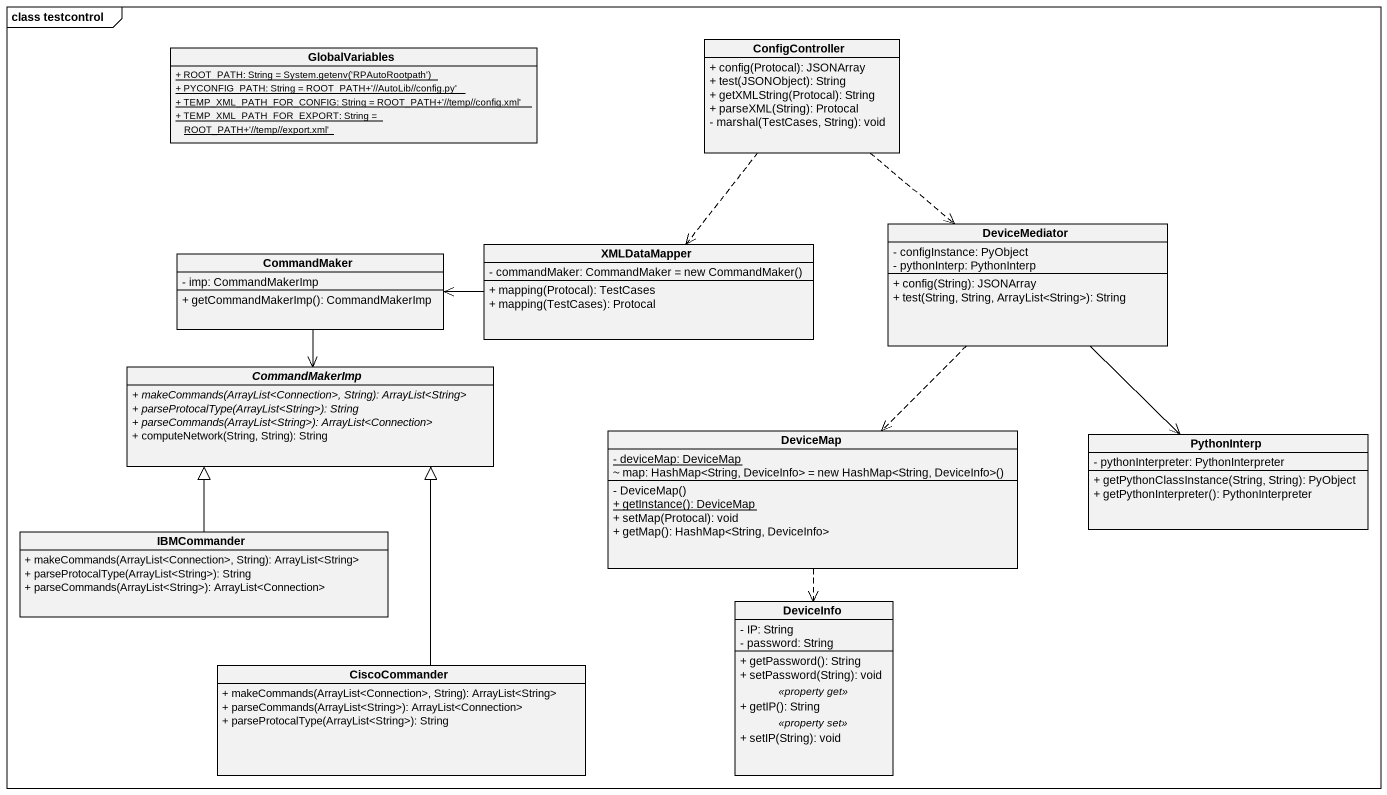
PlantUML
@startuml
mainframe class testcontrol
hide circle
hide empty members
skinparam classAttributeIconSize 0
class GlobalVariables {
  {static} {field} + ROOT_PATH: String = System.getenv('RPAutoRootpath')
  {static} + PYCONFIG_PATH: String = ROOT_PATH+'~//AutoLib~//config.py'
  {static} + TEMP_XML_PATH_FOR_CONFIG: String = ROOT_PATH+'~//temp~//config.xml'
  {static} + TEMP_XML_PATH_FOR_EXPORT: String = ROOT_PATH+'~//temp~//export.xml'
}
class ConfigController {
  + config(Protocal): JSONArray
  + test(JSONObject): String
  + getXMLString(Protocal): String
  + parseXML(String): Protocal
  - marshal(TestCases, String): void
}
class XMLDataMapper {
  {field} - commandMaker: CommandMaker = new CommandMaker()
  + mapping(Protocal): TestCases
  + mapping(TestCases): Protocal
}
class DeviceMediator {
  - configInstance: PyObject
  - pythonInterp: PythonInterp
  + config(String): JSONArray
  + test(String, String, ArrayList<String>): String
}
class CommandMaker {
  - imp: CommandMakerImp
  + getCommandMakerImp(): CommandMakerImp
}
abstract class CommandMakerImp {
  {abstract} + makeCommands(ArrayList<Connection>, String): ArrayList<String>
  {abstract} + parseProtocalType(ArrayList<String>): String
  {abstract} + parseCommands(ArrayList<String>): ArrayList<Connection>
  + computeNetwork(String, String): String
}
class DeviceMap {
  {static} - deviceMap: DeviceMap
  {field} ~ map: HashMap<String, DeviceInfo> = new HashMap<String, DeviceInfo>()
  - DeviceMap()
  {static} + getInstance(): DeviceMap
  + setMap(Protocal): void
  + getMap(): HashMap<String, DeviceInfo>
}
class PythonInterp {
  - pythonInterpreter: PythonInterpreter
  + getPythonClassInstance(String, String): PyObject
  + getPythonInterpreter(): PythonInterpreter
}
class IBMCommander {
  + makeCommands(ArrayList<Connection>, String): ArrayList<String>
  + parseProtocalType(ArrayList<String>): String
  + parseCommands(ArrayList<String>): ArrayList<Connection>
}
class DeviceInfo {
  - IP: String
  - password: String
  --
  + getPassword(): String
  + setPassword(String): void
  .. <<property get>> ..
  + getIP(): String
  .. <<property set>> ..
  + setIP(String): void
}
class CiscoCommander {
  + makeCommands(ArrayList<Connection>, String): ArrayList<String>
  + parseCommands(ArrayList<String>): ArrayList<Connection>
  + parseProtocalType(ArrayList<String>): String
}
ConfigController ..> XMLDataMapper
ConfigController ..> DeviceMediator
XMLDataMapper -left-> CommandMaker
DeviceMediator ..> DeviceMap
DeviceMediator --> PythonInterp
CommandMaker --> CommandMakerImp
DeviceMap ..> DeviceInfo
IBMCommander -up-|> CommandMakerImp
CiscoCommander -up-|> CommandMakerImp
@enduml
